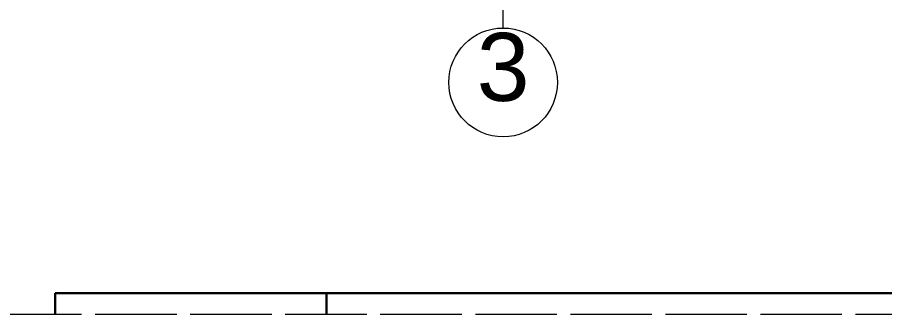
# Model space of a CAD drawing. Extents: x 299995 to 392849, y -57101 to -11292.
# Drawn here: x 322730 to 329118, y -56692 to -54505 of the extents above; entities that cross this region are included whole.
import ezdxf

# ---------------------------------------------------------------- set-up
doc = ezdxf.new("R2010")
doc.units = 0
doc.header["$MEASUREMENT"] = 0
doc.linetypes.add('Штриховая', pattern=[700, 600, -100])
doc.linetypes.add('Штрихштриховая', pattern=[1550, 1000, -200, 150, -200])
for name, color, linetype, lineweight in [('0_Ном_пера__1', 7, 'Continuous', 13), ('0_Ном_пера__41', 7, 'Continuous', 30), ('Text blocks_Ном_пера__1', 7, 'Continuous', 13)]:
    doc.layers.add(name, color=color, linetype=linetype, lineweight=lineweight)
doc.layers.add('Перекрытия', color=7, linetype='Continuous')
doc.layers.add('Розміри ОСЕЙ', color=7, linetype='Continuous')
doc.layers.add('Перекрытия_Ном_пера__4', color=7, linetype='Continuous', lineweight=20, true_color=0x016515)
doc.layers.add('Розміри ОСЕЙ_Ном_пера__98', color=7, linetype='Continuous', lineweight=13, true_color=0x001f3e)
doc.styles.add('СГЕНЕРИР_СТИЛЬ_3', font='')
doc.styles.add('СГЕНЕРИР_СТИЛЬ_4', font='')
doc.styles.add('СГЕНЕРИР_СТИЛЬ_5', font='')
doc.styles.get('СГЕНЕРИР_СТИЛЬ_3').set_extended_font_data('Arial Unicode MS Кириллический')
doc.styles.get('СГЕНЕРИР_СТИЛЬ_4').set_extended_font_data('Century Gothic', bold=True)
doc.styles.get('СГЕНЕРИР_СТИЛЬ_5').set_extended_font_data('Arial')
doc.dimstyles.new('СГЕНЕРИР_СТИЛЬ__9', dxfattribs={"dimtxt": 189.999998, "dimasz": 190, "dimexe": 0.18, "dimexo": 0, "dimgap": 0.09, "dimtad": 3, "dimtih": 1, "dimtoh": 1, "dimdec": 0, "dimzin": 0, "dimdsep": 46, "dimtxsty": 'СГЕНЕРИР_СТИЛЬ_3', "dimblk": 'ARROWHEAD_6', "dimblk1": 'ARROWHEAD_6', "dimblk2": 'ARROWHEAD_6', "dimcen": 0.09, "dimclrd": 256, "dimclre": 256, "dimclrt": 256, "dimadec": 0, "dimazin": 0, "dimtfac": 1, "dimtdec": 4, "dimtmove": 0, "dimatfit": 3, "dimfxl": 0, "dimtolj": 1, "dimtzin": 0, "dimarcsym": 0})

# ---------------------------------------------------------------- blocks, each defined once
blk = doc.blocks.new('Линия_5169', base_point=(326308.1, -54983.9))
at = {"layer": 'Перекрытия_Ном_пера__4', "linetype": 'Штрихштриховая'}
blk.add_line((326308.1, -54583.9), (326308.1, -16865.1), dxfattribs=at)
at = {"layer": 'Перекрытия_Ном_пера__4', "linetype": 'Continuous'}
blk.add_circle((326308.1, -54983.9), 400, dxfattribs=at)
blk = doc.blocks.new('*D499')
at = {"layer": 'Розміри ОСЕЙ_Ном_пера__98', "linetype": 'Continuous'}
for p, q in [((311418.1, -54544.2), (311418.1, -54169.2)), ((380988.1, -54544.2), (380988.1, -54169.2)), ((311518.1, -54256.7), (311318.1, -54456.7)), ((380888.1, -54456.7), (381088.1, -54256.7)), ((311268.1, -54356.7), (311418.1, -54356.7)), ((311418.1, -54356.7), (380988.1, -54356.7)), ((380988.1, -54356.7), (381138.1, -54356.7))]:
    blk.add_line(p, q, dxfattribs=at)
at = {"layer": 'Розміри ОСЕЙ_Ном_пера__98', "insert": (345790, -54394.7), "char_height": 190, "attachment_point": 1, "style": 'СГЕНЕРИР_СТИЛЬ_4'}
blk.add_mtext('{69\xa0570}', dxfattribs=at)
blk = doc.blocks.new('ARROWHEAD_6')
at = {"linetype": 'Continuous'}
for p, q in [((-0.5, -0.5), (0.5, 0.5)), ((0, 0), (-1, 0))]:
    blk.add_line(p, q, dxfattribs=at)

msp = doc.modelspace()

# ---------------------------------------------------------------- linework, layer by layer
at = {"layer": '0_Ном_пера__1', "linetype": 'Штриховая', "flags": 128}
msp.add_lwpolyline([(299995.3, -11292.1), (392849.5, -11292.1), (392849.5, -56692.1), (299995.3, -56692.1)], close=True, dxfattribs=at)
at = {"layer": '0_Ном_пера__41', "linetype": 'Continuous'}
for p, q in [((323008.1, -56533.8), (332009.2, -56533.8)), ((323008.1, -56533.8), (323008.1, -56692.1)), ((325007.9, -56533.8), (325007.9, -56692.1))]:
    msp.add_line(p, q, dxfattribs=at)

# ---------------------------------------------------------------- block references
at = {"layer": 'Перекрытия', "linetype": 'Штрихштриховая'}
msp.add_blockref('Линия_5169', (326308.1, -54983.9), dxfattribs=at)

# ---------------------------------------------------------------- texts
at = {"layer": 'Text blocks_Ном_пера__1', "linetype": 'Continuous', "insert": (326308.1, -54873.4), "char_height": 500, "attachment_point": 5, "style": 'СГЕНЕРИР_СТИЛЬ_5'}
msp.add_mtext('{3}', dxfattribs=at)

# ---------------------------------------------------------------- dimensions: what is measured, and where the dimension line sits
at = {"layer": 'Розміри ОСЕЙ', "linetype": 'Continuous'}
dim = msp.add_linear_dim(base=(311418.1, -54356.7), p1=(311418.1, -54130.1), p2=(380988.1, -53911.5), dimstyle='СГЕНЕРИР_СТИЛЬ__9', dxfattribs=at)
dim.commit()
dim.dimension.update_dxf_attribs({"geometry": '*D499', "text_midpoint": (346186.9, -54489.7)})

doc.saveas('drawing.dxf')
